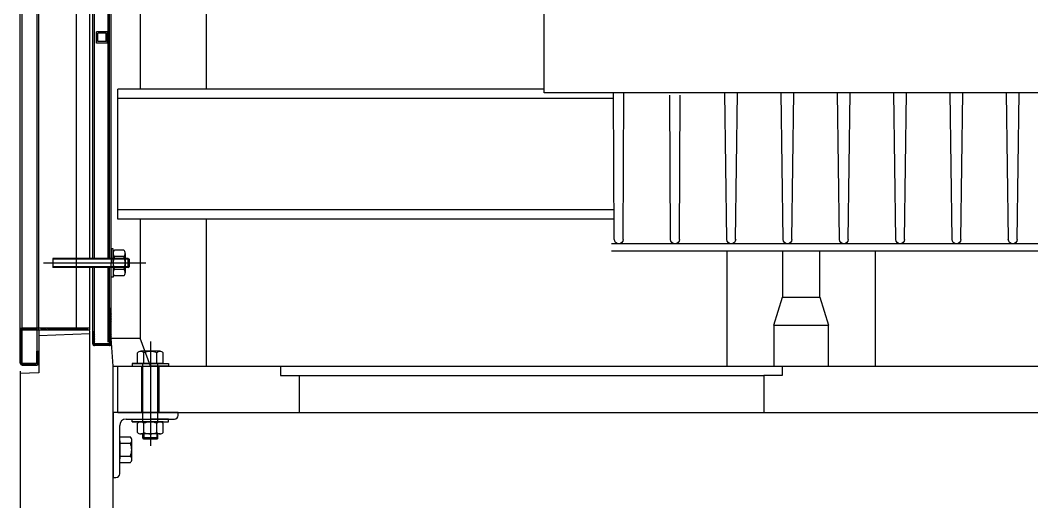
# Model space of a CAD drawing. Header units: millimetres. Extents: x -35961 to -35580, y 154458 to 154764.
# Drawn here: x -35906.196 to -35905.108, y 154633.698 to 154634.217 of the extents above; entities that cross this region are included whole.
import ezdxf

# ---------------------------------------------------------------- set-up
doc = ezdxf.new("R2010")
doc.units = ezdxf.units.MM
doc.header["$MEASUREMENT"] = 0
for name, color, linetype in [('AM_0', 7, 'ByBlock'), ('CONTORNO', 7, 'ByBlock'), ('COTAS', 7, 'ByBlock'), ('EJES', 7, 'ByBlock'), ('OLCULTA', 7, 'ByBlock'), ('REJILLA', 7, 'ByBlock'), ('TABIQUE', 7, 'ByBlock'), ('UPN-140', 7, 'ByBlock')]:
    doc.layers.add(name, color=color, linetype=linetype)

msp = doc.modelspace()

# ---------------------------------------------------------------- linework, layer by layer
at = {"layer": 'AM_0', "color": 7}
for p, q in [((-35905.6322, 154634.1391, 0), (-35905.6322, 154634.7985, 0)), ((-35904.2595, 154634.1391, 0), (-35905.6322, 154634.1391, 0)), ((-35905.5568, 154633.9809, 0), (-35905.5575, 154634.1391, 0)), ((-35905.5473, 154633.9809, 0), (-35905.5466, 154634.1391, 0)), ((-35905.4962, 154633.9809, 0), (-35905.4969, 154634.1364, 0)), ((-35905.4868, 154633.9809, 0), (-35905.486, 154634.1364, 0)), ((-35905.4356, 154633.9809, 0), (-35905.4377, 154634.1391, 0)), ((-35905.4262, 154633.9809, 0), (-35905.4241, 154634.1391, 0)), ((-35905.3751, 154633.9809, 0), (-35905.3772, 154634.1391, 0)), ((-35905.3656, 154633.9809, 0), (-35905.3635, 154634.1391, 0)), ((-35905.3145, 154633.9809, 0), (-35905.3166, 154634.1391, 0)), ((-35905.3051, 154633.9809, 0), (-35905.303, 154634.1391, 0)), ((-35905.2539, 154633.9809, 0), (-35905.256, 154634.1391, 0)), ((-35905.2445, 154633.9809, 0), (-35905.2424, 154634.1391, 0)), ((-35905.1934, 154633.9809, 0), (-35905.1955, 154634.1391, 0)), ((-35905.184, 154633.9809, 0), (-35905.1819, 154634.1391, 0)), ((-35905.1328, 154633.9809, 0), (-35905.1349, 154634.1391, 0)), ((-35905.1234, 154633.9809, 0), (-35905.1213, 154634.1391, 0)), ((-35905.3765, 154633.9762, 0), (-35905.5597, 154633.9762, 0)), ((-35904.5286, 154633.9762, 0), (-35905.3765, 154633.9762, 0)), ((-35905.3765, 154633.9682, 0), (-35905.5597, 154633.9682, 0)), ((-35904.3305, 154633.9682, 0), (-35905.3765, 154633.9682, 0))]:
    msp.add_line(p, q, dxfattribs=at)
at = {"layer": 'AM_0', "color": 7, "extrusion": (0, 0, -1)}
for centre in [(35905.552, 154633.9809, 0), (35905.4915, 154633.9809, 0), (35905.4309, 154633.9809, 0), (35905.3704, 154633.9809, 0), (35905.3098, 154633.9809, 0), (35905.2492, 154633.9809, 0), (35905.1887, 154633.9809, 0), (35905.1281, 154633.9809, 0)]:
    msp.add_arc(centre, 0.00471, 180, 0, dxfattribs=at)
at = {"layer": 'CONTORNO'}
for p, q in [((-35906.0667, 154634.1428, 0), (-35906.0667, 154634.7948, 0)), ((-35905.9958, 154634.7948, 0), (-35905.9958, 154634.1428, 0)), ((-35906.0667, 154633.8738, 0), (-35906.0667, 154634.0028, 0)), ((-35905.9958, 154634.0028, 0), (-35905.9958, 154633.8438, 0)), ((-35905.4358, 154633.9682, 0), (-35905.4358, 154633.8438, 0)), ((-35905.3758, 154633.9682, 0), (-35905.3758, 154633.9188, 0)), ((-35905.3358, 154633.9188, 0), (-35905.3358, 154633.9682, 0)), ((-35905.2758, 154633.8438, 0), (-35905.2758, 154633.9682, 0)), ((-35905.3852, 154633.8888, 0), (-35905.3758, 154633.9188, 0)), ((-35905.3758, 154633.9188, 0), (-35905.3358, 154633.9188, 0)), ((-35905.3358, 154633.9188, 0), (-35905.3264, 154633.8888, 0)), ((-35905.3852, 154633.8888, 0), (-35905.3264, 154633.8888, 0)), ((-35905.3852, 154633.8888, 0), (-35905.3852, 154633.8438, 0)), ((-35905.3264, 154633.8438, 0), (-35905.3264, 154633.8888, 0)), ((-35906.121, 154633.8793, 0), (-35906.176, 154633.8773, 0)), ((-35906.176, 154633.8773, 0), (-35906.176, 154633.8373, 0)), ((-35906.121, 154630.4945, 0), (-35906.121, 154633.8825, 0)), ((-35906.0981, 154633.8745, 0), (-35906.0669, 154633.8745, 0)), ((-35906.096, 154633.8445, 0), (-35906.0981, 154633.8745, 0)), ((-35906.056, 154633.8445, 0), (-35906.0669, 154633.8745, 0)), ((-35906.096, 154630.4945, 0), (-35906.096, 154633.8445, 0)), ((-35906.096, 154633.8445, 0), (-35906.056, 154633.8445, 0)), ((-35906.196, 154633.8392, 0), (-35906.196, 154630.3245, 0)), ((-35906.176, 154633.8373, 0), (-35906.196, 154633.8366, 0))]:
    msp.add_line(p, q, dxfattribs=at)
at = {"layer": 'COTAS'}
for p, q in [((-35906.0698, 154633.8475, 0), (-35906.0698, 154633.859, 0)), ((-35906.0456, 154633.8605, 0), (-35906.0664, 154633.8605, 0)), ((-35906.0629, 154633.8475, 0), (-35906.0629, 154633.859, 0)), ((-35906.0491, 154633.8475, 0), (-35906.0491, 154633.859, 0)), ((-35906.0421, 154633.8475, 0), (-35906.0421, 154633.859, 0)), ((-35906.0421, 154633.8475, 0), (-35906.0698, 154633.8475, 0)), ((-35906.096, 154633.7945, 0), (-35906.096, 154633.7245, 0)), ((-35906.026, 154633.7945, 0), (-35906.096, 154633.7945, 0)), ((-35906.082, 154633.7875, 0), (-35906.03, 154633.7875, 0)), ((-35906.026, 154633.7915, 0), (-35906.026, 154633.7945, 0)), ((-35906.089, 154633.7285, 0), (-35906.089, 154633.7805, 0)), ((-35906.0421, 154633.7845, 0), (-35906.0698, 154633.7845, 0)), ((-35906.0421, 154633.7845, 0), (-35906.0698, 154633.7845, 0)), ((-35906.0698, 154633.773, 0), (-35906.0698, 154633.783, 0)), ((-35906.0456, 154633.7845, 0), (-35906.0664, 154633.7845, 0)), ((-35906.0629, 154633.773, 0), (-35906.0629, 154633.783, 0)), ((-35906.0491, 154633.773, 0), (-35906.0491, 154633.783, 0)), ((-35906.0421, 154633.773, 0), (-35906.0421, 154633.783, 0)), ((-35906.089, 154633.7683, 0), (-35906.0775, 154633.7683, 0)), ((-35906.089, 154633.7406, 0), (-35906.089, 154633.7683, 0)), ((-35906.076, 154633.7441, 0), (-35906.076, 154633.7648, 0)), ((-35906.0456, 154633.7715, 0), (-35906.0664, 154633.7715, 0)), ((-35906.064, 154633.7671, 0), (-35906.064, 154633.7715, 0)), ((-35906.048, 154633.7671, 0), (-35906.064, 154633.7671, 0)), ((-35906.0629, 154633.766, 0), (-35906.064, 154633.7671, 0)), ((-35906.0629, 154633.773, 0), (-35906.0629, 154633.766, 0)), ((-35906.0491, 154633.766, 0), (-35906.0629, 154633.766, 0)), ((-35906.0491, 154633.773, 0), (-35906.0491, 154633.766, 0)), ((-35906.048, 154633.7671, 0), (-35906.0491, 154633.766, 0)), ((-35906.048, 154633.7671, 0), (-35906.048, 154633.7715, 0)), ((-35906.089, 154633.7641, 0), (-35906.089, 154633.7448, 0)), ((-35906.089, 154633.7614, 0), (-35906.0775, 154633.7614, 0)), ((-35906.089, 154633.7475, 0), (-35906.0775, 154633.7475, 0)), ((-35906.089, 154633.7406, 0), (-35906.0775, 154633.7406, 0)), ((-35906.096, 154633.7245, 0), (-35906.093, 154633.7245, 0))]:
    msp.add_line(p, q, dxfattribs=at)
for centre, radius, start, end in [((-35906.0664, 154633.8557, 0), 0.00475, 43.1542, 136.8458), ((-35906.056, 154633.8437, 0), 0.0167, 65.5563, 114.4437), ((-35906.0456, 154633.8557, 0), 0.00475, 43.1542, 136.8458), ((-35906.082, 154633.7805, 0), 0.007, 90, 180), ((-35906.03, 154633.7915, 0), 0.004, 270, 0), ((-35906.0664, 154633.7797, 0), 0.00475, 43.1542, 136.8458), ((-35906.056, 154633.7677, 0), 0.0167, 65.5563, 114.4437), ((-35906.0456, 154633.7797, 0), 0.00475, 43.1542, 136.8458), ((-35906.0807, 154633.7648, 0), 0.00475, 313.1542, 46.8458), ((-35906.0664, 154633.7762, 0), 0.00475, 223.1542, 316.8458), ((-35906.056, 154633.7882, 0), 0.0167, 245.5563, 294.4437), ((-35906.0456, 154633.7762, 0), 0.00475, 223.1542, 316.8458), ((-35906.0927, 154633.7545, 0), 0.0167, 335.5563, 24.4437), ((-35906.0807, 154633.7441, 0), 0.00475, 313.1542, 46.8458), ((-35906.093, 154633.7285, 0), 0.004, 270, 0)]:
    msp.add_arc(centre, radius, start, end, dxfattribs=at)
at = {"layer": 'EJES'}
for p, q in [((-35906.056, 154633.8709, 0), (-35906.056, 154633.7588, 0)), ((-35906.0698, 154633.8475, 0), (-35906.0757, 154633.8475, 0)), ((-35906.0757, 154633.8475, 0), (-35906.0757, 154633.8445, 0)), ((-35906.0757, 154633.8475, 0), (-35906.0363, 154633.8475, 0)), ((-35906.0757, 154633.8445, 0), (-35906.056, 154633.8445, 0)), ((-35906.0363, 154633.8445, 0), (-35906.056, 154633.8445, 0)), ((-35906.0421, 154633.8475, 0), (-35906.0363, 154633.8475, 0)), ((-35906.0363, 154633.8475, 0), (-35906.0363, 154633.8445, 0)), ((-35906.0757, 154633.7845, 0), (-35906.0757, 154633.7875, 0)), ((-35906.0757, 154633.7875, 0), (-35906.056, 154633.7875, 0)), ((-35906.0363, 154633.7875, 0), (-35906.056, 154633.7875, 0)), ((-35906.0363, 154633.7845, 0), (-35906.0363, 154633.7875, 0)), ((-35906.0757, 154633.7845, 0), (-35906.0363, 154633.7845, 0)), ((-35906.0698, 154633.7845, 0), (-35906.0757, 154633.7845, 0)), ((-35906.0421, 154633.7845, 0), (-35906.0363, 154633.7845, 0))]:
    msp.add_line(p, q, dxfattribs=at)
at = {"layer": 'OLCULTA'}
for p, q in [((-35906.0655, 154633.8445, 0), (-35906.0655, 154633.7945, 0)), ((-35906.0645, 154633.8445, 0), (-35906.0645, 154633.7945, 0)), ((-35906.064, 154633.7845, 0), (-35906.064, 154633.8475, 0)), ((-35906.048, 154633.7845, 0), (-35906.048, 154633.8475, 0)), ((-35906.0475, 154633.7945, 0), (-35906.0475, 154633.8445, 0)), ((-35906.0465, 154633.7945, 0), (-35906.0465, 154633.8445, 0))]:
    msp.add_line(p, q, dxfattribs=at)
at = {"layer": 'REJILLA', "color": 5}
for p, q in [((-35906.194, 154633.8836, 0), (-35906.194, 154635.0816, 0)), ((-35906.178, 154635.0816, 0), (-35906.178, 154633.8836, 0)), ((-35906.196, 154633.8836, 0), (-35906.196, 154635.0796, 0)), ((-35906.176, 154633.8836, 0), (-35906.176, 154635.0796, 0)), ((-35906.1355, 154633.8856, 0), (-35906.1355, 154635.0436, 0)), ((-35906.1015, 154633.9606, 0), (-35906.1015, 154634.5006, 0)), ((-35906.1, 154633.9606, 0), (-35906.1, 154634.5006, 0)), ((-35906.098, 154633.9606, 0), (-35906.098, 154634.5006, 0)), ((-35906.121, 154633.9606, 0), (-35906.121, 154634.4586, 0)), ((-35906.118, 154633.9606, 0), (-35906.118, 154634.4586, 0)), ((-35906.116, 154633.9606, 0), (-35906.116, 154634.4586, 0)), ((-35906.114, 154634.1926, 0), (-35906.114, 154634.2046, 0)), ((-35906.102, 154634.2046, 0), (-35906.114, 154634.2046, 0)), ((-35906.1125, 154634.1941, 0), (-35906.1125, 154634.2031, 0)), ((-35906.1035, 154634.2031, 0), (-35906.1125, 154634.2031, 0)), ((-35906.1035, 154634.1941, 0), (-35906.1035, 154634.2031, 0)), ((-35906.102, 154634.1926, 0), (-35906.102, 154634.2046, 0)), ((-35906.102, 154634.1926, 0), (-35906.114, 154634.1926, 0)), ((-35906.1035, 154634.1941, 0), (-35906.1125, 154634.1941, 0)), ((-35906.161, 154633.9606, 0), (-35906.161, 154633.9506, 0)), ((-35906.0799, 154633.9606, 0), (-35906.161, 154633.9606, 0)), ((-35906.0799, 154633.9606, 0), (-35906.0799, 154633.9506, 0)), ((-35906.0799, 154633.9506, 0), (-35906.0799, 154633.9606, 0)), ((-35906.0799, 154633.9606, 0), (-35906.0789, 154633.9596, 0)), ((-35906.061, 154633.9556, 0), (-35906.171, 154633.9556, 0)), ((-35906.0789, 154633.9596, 0), (-35906.161, 154633.9596, 0)), ((-35906.0789, 154633.9516, 0), (-35906.161, 154633.9516, 0)), ((-35906.0799, 154633.9506, 0), (-35906.161, 154633.9506, 0)), ((-35906.121, 154633.8836, 0), (-35906.121, 154633.9506, 0)), ((-35906.118, 154633.8686, 0), (-35906.118, 154633.9506, 0)), ((-35906.116, 154633.8691, 0), (-35906.116, 154633.9506, 0)), ((-35906.1015, 154633.8706, 0), (-35906.1015, 154633.9506, 0)), ((-35906.1, 154633.9066, 0), (-35906.1, 154633.9506, 0)), ((-35906.098, 154633.8686, 0), (-35906.098, 154633.9506, 0)), ((-35906.0799, 154633.9506, 0), (-35906.0789, 154633.9516, 0)), ((-35906.0789, 154633.9596, 0), (-35906.0789, 154633.9516, 0)), ((-35906.0984, 154633.9066, 0), (-35906.1, 154633.9051, 0)), ((-35906.1, 154633.8691, 0), (-35906.1, 154633.9066, 0)), ((-35906.098, 154633.9066, 0), (-35906.1, 154633.9066, 0)), ((-35906.098, 154633.9053, 0), (-35906.1, 154633.9033, 0)), ((-35906.098, 154633.9035, 0), (-35906.1, 154633.9015, 0)), ((-35906.098, 154633.9018, 0), (-35906.1, 154633.8998, 0)), ((-35906.098, 154633.9, 0), (-35906.1, 154633.898, 0)), ((-35906.098, 154633.8982, 0), (-35906.1, 154633.8962, 0)), ((-35906.098, 154633.8965, 0), (-35906.1, 154633.8945, 0)), ((-35906.1937, 154633.8836, 0), (-35906.1953, 154633.8852, 0)), ((-35906.194, 154633.8856, 0), (-35906.121, 154633.8856, 0)), ((-35906.192, 154633.8836, 0), (-35906.194, 154633.8856, 0)), ((-35906.1902, 154633.8836, 0), (-35906.1922, 154633.8856, 0)), ((-35906.1884, 154633.8836, 0), (-35906.1904, 154633.8856, 0)), ((-35906.1867, 154633.8836, 0), (-35906.1887, 154633.8856, 0)), ((-35906.1849, 154633.8836, 0), (-35906.1869, 154633.8856, 0)), ((-35906.1831, 154633.8836, 0), (-35906.1851, 154633.8856, 0)), ((-35906.1814, 154633.8836, 0), (-35906.1834, 154633.8856, 0)), ((-35906.1796, 154633.8836, 0), (-35906.1816, 154633.8856, 0)), ((-35906.1778, 154633.8836, 0), (-35906.1798, 154633.8856, 0)), ((-35906.1725, 154633.8836, 0), (-35906.1745, 154633.8856, 0)), ((-35906.1707, 154633.8836, 0), (-35906.1727, 154633.8856, 0)), ((-35906.169, 154633.8836, 0), (-35906.171, 154633.8856, 0)), ((-35906.1672, 154633.8836, 0), (-35906.1692, 154633.8856, 0)), ((-35906.1654, 154633.8836, 0), (-35906.1674, 154633.8856, 0)), ((-35906.1637, 154633.8836, 0), (-35906.1657, 154633.8856, 0)), ((-35906.1619, 154633.8836, 0), (-35906.1639, 154633.8856, 0)), ((-35906.1601, 154633.8836, 0), (-35906.1621, 154633.8856, 0)), ((-35906.1584, 154633.8836, 0), (-35906.1604, 154633.8856, 0)), ((-35906.1566, 154633.8836, 0), (-35906.1586, 154633.8856, 0)), ((-35906.1548, 154633.8836, 0), (-35906.1568, 154633.8856, 0)), ((-35906.1531, 154633.8836, 0), (-35906.1551, 154633.8856, 0)), ((-35906.1513, 154633.8836, 0), (-35906.1533, 154633.8856, 0)), ((-35906.1495, 154633.8836, 0), (-35906.1515, 154633.8856, 0)), ((-35906.1478, 154633.8836, 0), (-35906.1498, 154633.8856, 0)), ((-35906.146, 154633.8836, 0), (-35906.148, 154633.8856, 0)), ((-35906.1442, 154633.8836, 0), (-35906.1462, 154633.8856, 0)), ((-35906.1425, 154633.8836, 0), (-35906.1445, 154633.8856, 0)), ((-35906.1407, 154633.8836, 0), (-35906.1427, 154633.8856, 0)), ((-35906.1389, 154633.8836, 0), (-35906.1409, 154633.8856, 0)), ((-35906.1372, 154633.8836, 0), (-35906.1392, 154633.8856, 0)), ((-35906.1354, 154633.8836, 0), (-35906.1374, 154633.8856, 0)), ((-35906.1336, 154633.8836, 0), (-35906.1356, 154633.8856, 0)), ((-35906.1319, 154633.8836, 0), (-35906.1339, 154633.8856, 0)), ((-35906.1301, 154633.8836, 0), (-35906.1321, 154633.8856, 0)), ((-35906.1283, 154633.8836, 0), (-35906.1303, 154633.8856, 0)), ((-35906.1266, 154633.8836, 0), (-35906.1286, 154633.8856, 0)), ((-35906.1248, 154633.8836, 0), (-35906.1268, 154633.8856, 0)), ((-35906.123, 154633.8836, 0), (-35906.125, 154633.8856, 0)), ((-35906.121, 154633.8852, 0), (-35906.1215, 154633.8856, 0)), ((-35906.098, 154633.8947, 0), (-35906.1, 154633.8927, 0)), ((-35906.098, 154633.8929, 0), (-35906.1, 154633.8909, 0)), ((-35906.098, 154633.8912, 0), (-35906.1, 154633.8892, 0)), ((-35906.098, 154633.8894, 0), (-35906.1, 154633.8874, 0)), ((-35906.098, 154633.8876, 0), (-35906.1, 154633.8856, 0)), ((-35906.098, 154633.8859, 0), (-35906.1, 154633.8839, 0)), ((-35906.196, 154633.8476, 0), (-35906.196, 154633.8836, 0)), ((-35906.194, 154633.8804, 0), (-35906.196, 154633.8824, 0)), ((-35906.194, 154633.8786, 0), (-35906.196, 154633.8806, 0)), ((-35906.194, 154633.8768, 0), (-35906.196, 154633.8788, 0)), ((-35906.194, 154633.8751, 0), (-35906.196, 154633.8771, 0)), ((-35906.194, 154633.8733, 0), (-35906.196, 154633.8753, 0)), ((-35906.194, 154633.8715, 0), (-35906.196, 154633.8735, 0)), ((-35906.194, 154633.8821, 0), (-35906.1959, 154633.8841, 0)), ((-35906.194, 154633.8481, 0), (-35906.194, 154633.8831, 0)), ((-35906.1935, 154633.8836, 0), (-35906.121, 154633.8836, 0)), ((-35906.178, 154633.8836, 0), (-35906.178, 154633.8606, 0)), ((-35906.176, 154633.8836, 0), (-35906.176, 154633.8606, 0)), ((-35906.1164, 154633.8816, 0), (-35906.118, 154633.88, 0)), ((-35906.116, 154633.8816, 0), (-35906.118, 154633.8816, 0)), ((-35906.116, 154633.8802, 0), (-35906.118, 154633.8782, 0)), ((-35906.116, 154633.8785, 0), (-35906.118, 154633.8765, 0)), ((-35906.116, 154633.8767, 0), (-35906.118, 154633.8747, 0)), ((-35906.116, 154633.8749, 0), (-35906.118, 154633.8729, 0)), ((-35906.098, 154633.8841, 0), (-35906.1, 154633.8821, 0)), ((-35906.098, 154633.8823, 0), (-35906.1, 154633.8803, 0)), ((-35906.098, 154633.8805, 0), (-35906.1, 154633.8785, 0)), ((-35906.098, 154633.8788, 0), (-35906.1, 154633.8768, 0)), ((-35906.098, 154633.877, 0), (-35906.1, 154633.875, 0)), ((-35906.098, 154633.8752, 0), (-35906.1, 154633.8732, 0)), ((-35906.194, 154633.8698, 0), (-35906.196, 154633.8718, 0)), ((-35906.194, 154633.868, 0), (-35906.196, 154633.87, 0)), ((-35906.194, 154633.8662, 0), (-35906.196, 154633.8682, 0)), ((-35906.194, 154633.8645, 0), (-35906.196, 154633.8665, 0)), ((-35906.194, 154633.8627, 0), (-35906.196, 154633.8647, 0)), ((-35906.194, 154633.8609, 0), (-35906.196, 154633.8629, 0)), ((-35906.116, 154633.8732, 0), (-35906.118, 154633.8712, 0)), ((-35906.116, 154633.8714, 0), (-35906.118, 154633.8694, 0)), ((-35906.116, 154633.8696, 0), (-35906.1178, 154633.8678, 0)), ((-35906.1152, 154633.8686, 0), (-35906.117, 154633.8669, 0)), ((-35906.1, 154633.8666, 0), (-35906.116, 154633.8666, 0)), ((-35906.1005, 154633.8686, 0), (-35906.1155, 154633.8686, 0)), ((-35906.1134, 154633.8686, 0), (-35906.1154, 154633.8666, 0)), ((-35906.1117, 154633.8686, 0), (-35906.1137, 154633.8666, 0)), ((-35906.1099, 154633.8686, 0), (-35906.1119, 154633.8666, 0)), ((-35906.1081, 154633.8686, 0), (-35906.1101, 154633.8666, 0)), ((-35906.1064, 154633.8686, 0), (-35906.1084, 154633.8666, 0)), ((-35906.1046, 154633.8686, 0), (-35906.1066, 154633.8666, 0)), ((-35906.1028, 154633.8686, 0), (-35906.1048, 154633.8666, 0)), ((-35906.1011, 154633.8686, 0), (-35906.1031, 154633.8666, 0)), ((-35906.1, 154633.8711, 0), (-35906.102, 154633.8711, 0)), ((-35906.1, 154633.8706, 0), (-35906.102, 154633.8706, 0)), ((-35906.098, 154633.8699, 0), (-35906.1013, 154633.8666, 0)), ((-35906.098, 154633.8735, 0), (-35906.1, 154633.8715, 0)), ((-35906.098, 154633.8717, 0), (-35906.1, 154633.8697, 0)), ((-35906.0981, 154633.8681, 0), (-35906.0995, 154633.8667, 0)), ((-35906.194, 154633.8592, 0), (-35906.196, 154633.8612, 0)), ((-35906.194, 154633.8574, 0), (-35906.196, 154633.8594, 0)), ((-35906.194, 154633.8556, 0), (-35906.196, 154633.8576, 0)), ((-35906.194, 154633.8539, 0), (-35906.196, 154633.8559, 0)), ((-35906.194, 154633.8521, 0), (-35906.196, 154633.8541, 0)), ((-35906.194, 154633.8503, 0), (-35906.196, 154633.8523, 0)), ((-35906.178, 154633.8481, 0), (-35906.178, 154633.8606, 0)), ((-35906.178, 154633.8606, 0), (-35906.176, 154633.8606, 0)), ((-35906.176, 154633.8571, 0), (-35906.178, 154633.8591, 0)), ((-35906.176, 154633.8553, 0), (-35906.178, 154633.8573, 0)), ((-35906.176, 154633.8535, 0), (-35906.178, 154633.8555, 0)), ((-35906.176, 154633.8518, 0), (-35906.178, 154633.8538, 0)), ((-35906.176, 154633.85, 0), (-35906.178, 154633.852, 0)), ((-35906.176, 154633.8588, 0), (-35906.1778, 154633.8606, 0)), ((-35906.176, 154633.8476, 0), (-35906.176, 154633.8606, 0)), ((-35906.194, 154633.8485, 0), (-35906.196, 154633.8505, 0)), ((-35906.1929, 154633.8456, 0), (-35906.196, 154633.8488, 0)), ((-35906.1948, 154633.8458, 0), (-35906.1958, 154633.8469, 0)), ((-35906.194, 154633.8456, 0), (-35906.178, 154633.8456, 0)), ((-35906.1935, 154633.8476, 0), (-35906.1785, 154633.8476, 0)), ((-35906.1911, 154633.8456, 0), (-35906.1931, 154633.8476, 0)), ((-35906.1893, 154633.8456, 0), (-35906.1913, 154633.8476, 0)), ((-35906.1875, 154633.8456, 0), (-35906.1895, 154633.8476, 0)), ((-35906.1858, 154633.8456, 0), (-35906.1878, 154633.8476, 0)), ((-35906.184, 154633.8456, 0), (-35906.186, 154633.8476, 0)), ((-35906.1822, 154633.8456, 0), (-35906.1842, 154633.8476, 0)), ((-35906.1805, 154633.8456, 0), (-35906.1825, 154633.8476, 0)), ((-35906.1787, 154633.8456, 0), (-35906.1807, 154633.8476, 0)), ((-35906.1771, 154633.8458, 0), (-35906.1789, 154633.8476, 0)), ((-35906.176, 154633.8482, 0), (-35906.178, 154633.8502, 0)), ((-35906.1762, 154633.8467, 0), (-35906.178, 154633.8485, 0))]:
    msp.add_line(p, q, dxfattribs=at)
at = {"layer": 'REJILLA'}
for p, q in [((-35906.098, 154633.971, 0), (-35906.098, 154633.9556, 0)), ((-35906.096, 154633.971, 0), (-35906.098, 154633.971, 0)), ((-35906.096, 154633.9556, 0), (-35906.096, 154633.971, 0)), ((-35906.096, 154633.966, 0), (-35906.096, 154633.9452, 0)), ((-35906.096, 154633.966, 0), (-35906.096, 154633.9452, 0)), ((-35906.0845, 154633.9695, 0), (-35906.0945, 154633.9695, 0)), ((-35906.0845, 154633.9626, 0), (-35906.0945, 154633.9626, 0)), ((-35906.083, 154633.966, 0), (-35906.083, 154633.9452, 0)), ((-35906.098, 154633.9402, 0), (-35906.098, 154633.9556, 0)), ((-35906.096, 154633.9556, 0), (-35906.096, 154633.9402, 0)), ((-35906.096, 154633.9402, 0), (-35906.098, 154633.9402, 0)), ((-35906.0845, 154633.9487, 0), (-35906.0945, 154633.9487, 0)), ((-35906.0845, 154633.9418, 0), (-35906.0945, 154633.9418, 0))]:
    msp.add_line(p, q, dxfattribs=at)
at = {"layer": 'REJILLA', "color": 5}
for centre, radius, start, end in [((-35906.1005, 154634.2143, 0), 0.00025, 90, 270), ((-35906.1005, 154634.2143, 0), 0.00025, 270, 90), ((-35906.1005, 154634.2073, 0), 0.00025, 90, 270), ((-35906.1005, 154634.2003, 0), 0.00025, 90, 270), ((-35906.1005, 154634.2073, 0), 0.00025, 270, 90), ((-35906.1005, 154634.2003, 0), 0.00025, 270, 90), ((-35906.1005, 154634.1933, 0), 0.00025, 90, 270), ((-35906.1005, 154634.1933, 0), 0.00025, 270, 90), ((-35906.1005, 154634.1863, 0), 0.00025, 90, 270), ((-35906.1005, 154634.1791, 0), 0.00025, 90, 270), ((-35906.1005, 154634.1863, 0), 0.00025, 270, 90), ((-35906.1005, 154634.1791, 0), 0.00025, 270, 90), ((-35906.1005, 154634.1721, 0), 0.00025, 90, 270), ((-35906.1005, 154634.1721, 0), 0.00025, 270, 90), ((-35906.1005, 154634.1651, 0), 0.00025, 90, 270), ((-35906.1005, 154634.1581, 0), 0.00025, 90, 270), ((-35906.1005, 154634.1651, 0), 0.00025, 270, 90), ((-35906.1005, 154634.1581, 0), 0.00025, 270, 90), ((-35906.1005, 154634.1511, 0), 0.00025, 90, 270), ((-35906.1005, 154634.1511, 0), 0.00025, 270, 90), ((-35906.1005, 154634.1441, 0), 0.00025, 90, 270), ((-35906.1005, 154634.1371, 0), 0.00025, 90, 270), ((-35906.1005, 154634.1441, 0), 0.00025, 270, 90), ((-35906.1005, 154634.1371, 0), 0.00025, 270, 90), ((-35906.1005, 154634.1301, 0), 0.00025, 90, 270), ((-35906.1005, 154634.1301, 0), 0.00025, 270, 90), ((-35906.1005, 154634.1231, 0), 0.00025, 90, 270), ((-35906.1005, 154634.1161, 0), 0.00025, 90, 270), ((-35906.1005, 154634.1231, 0), 0.00025, 270, 90), ((-35906.1005, 154634.1161, 0), 0.00025, 270, 90), ((-35906.1005, 154634.1091, 0), 0.00025, 90, 270), ((-35906.1005, 154634.1021, 0), 0.00025, 90, 270), ((-35906.1005, 154634.1091, 0), 0.00025, 270, 90), ((-35906.1005, 154634.1021, 0), 0.00025, 270, 90), ((-35906.1005, 154634.0951, 0), 0.00025, 90, 270), ((-35906.1005, 154634.0951, 0), 0.00025, 270, 90), ((-35906.1005, 154634.0881, 0), 0.00025, 90, 270), ((-35906.1005, 154634.0811, 0), 0.00025, 90, 270), ((-35906.1005, 154634.0881, 0), 0.00025, 270, 90), ((-35906.1005, 154634.0811, 0), 0.00025, 270, 90), ((-35906.1005, 154634.0741, 0), 0.00025, 90, 270), ((-35906.1005, 154634.0741, 0), 0.00025, 270, 90), ((-35906.1005, 154634.0671, 0), 0.00025, 90, 270), ((-35906.1005, 154634.0601, 0), 0.00025, 90, 270), ((-35906.1005, 154634.0671, 0), 0.00025, 270, 90), ((-35906.1005, 154634.0601, 0), 0.00025, 270, 90), ((-35906.1005, 154634.0531, 0), 0.00025, 90, 270), ((-35906.1005, 154634.0531, 0), 0.00025, 270, 90), ((-35906.1005, 154634.0461, 0), 0.00025, 90, 270), ((-35906.1005, 154634.0391, 0), 0.00025, 90, 270), ((-35906.1005, 154634.0461, 0), 0.00025, 270, 90), ((-35906.1005, 154634.0391, 0), 0.00025, 270, 90), ((-35906.1005, 154634.0321, 0), 0.00025, 90, 270), ((-35906.1005, 154634.0321, 0), 0.00025, 270, 90), ((-35906.1005, 154634.0251, 0), 0.00025, 90, 270), ((-35906.1005, 154634.0181, 0), 0.00025, 90, 270), ((-35906.1005, 154634.0251, 0), 0.00025, 270, 90), ((-35906.1005, 154634.0181, 0), 0.00025, 270, 90), ((-35906.1005, 154634.0111, 0), 0.00025, 90, 270), ((-35906.1005, 154634.0041, 0), 0.00025, 90, 270), ((-35906.1005, 154634.0111, 0), 0.00025, 270, 90), ((-35906.1005, 154634.0041, 0), 0.00025, 270, 90), ((-35906.1005, 154633.9971, 0), 0.00025, 90, 270), ((-35906.1005, 154633.9971, 0), 0.00025, 270, 90), ((-35906.1005, 154633.9901, 0), 0.00025, 90, 270), ((-35906.1005, 154633.9831, 0), 0.00025, 90, 270), ((-35906.1005, 154633.9901, 0), 0.00025, 270, 90), ((-35906.1005, 154633.9831, 0), 0.00025, 270, 90), ((-35906.1005, 154633.9761, 0), 0.00025, 90, 270), ((-35906.1005, 154633.9761, 0), 0.00025, 270, 90), ((-35906.1005, 154633.9691, 0), 0.00025, 90, 270), ((-35906.1005, 154633.9621, 0), 0.00025, 90, 270), ((-35906.1005, 154633.9691, 0), 0.00025, 270, 90), ((-35906.1005, 154633.9621, 0), 0.00025, 270, 90), ((-35906.1005, 154633.9481, 0), 0.00025, 90, 270), ((-35906.1005, 154633.9411, 0), 0.00025, 90, 270), ((-35906.1005, 154633.9481, 0), 0.00025, 270, 90), ((-35906.1005, 154633.9411, 0), 0.00025, 270, 90), ((-35906.1005, 154633.9341, 0), 0.00025, 90, 270), ((-35906.1005, 154633.9341, 0), 0.00025, 270, 90), ((-35906.1005, 154633.9271, 0), 0.00025, 90, 270), ((-35906.1005, 154633.9201, 0), 0.00025, 90, 270), ((-35906.1005, 154633.9271, 0), 0.00025, 270, 90), ((-35906.1005, 154633.9201, 0), 0.00025, 270, 90), ((-35906.1005, 154633.9131, 0), 0.00025, 90, 270), ((-35906.1005, 154633.9061, 0), 0.00025, 90, 270), ((-35906.1005, 154633.9131, 0), 0.00025, 270, 90), ((-35906.1005, 154633.9061, 0), 0.00025, 270, 90), ((-35906.1005, 154633.8991, 0), 0.00025, 90, 270), ((-35906.1005, 154633.8991, 0), 0.00025, 270, 90), ((-35906.194, 154633.8836, 0), 0.002, 90, 180), ((-35906.1005, 154633.8921, 0), 0.00025, 90, 270), ((-35906.1005, 154633.8851, 0), 0.00025, 90, 270), ((-35906.1005, 154633.8921, 0), 0.00025, 270, 90), ((-35906.1005, 154633.8851, 0), 0.00025, 270, 90), ((-35906.1935, 154633.8831, 0), 0.0005, 90, 180), ((-35906.1005, 154633.8781, 0), 0.00025, 90, 270), ((-35906.1005, 154633.8781, 0), 0.00025, 270, 90), ((-35906.116, 154633.8686, 0), 0.002, 180, 270), ((-35906.1155, 154633.8691, 0), 0.0005, 180, 270), ((-35906.1005, 154633.8711, 0), 0.00025, 90, 270), ((-35906.1005, 154633.8711, 0), 0.00025, 270, 90), ((-35906.1005, 154633.8691, 0), 0.0005, 270, 0), ((-35906.1, 154633.8686, 0), 0.002, 270, 0), ((-35906.194, 154633.8476, 0), 0.002, 180, 270), ((-35906.1935, 154633.8481, 0), 0.0005, 180, 270), ((-35906.1785, 154633.8481, 0), 0.0005, 270, 0), ((-35906.178, 154633.8476, 0), 0.002, 270, 0)]:
    msp.add_arc(centre, radius, start, end, dxfattribs=at)
at = {"layer": 'REJILLA'}
for centre, radius, start, end in [((-35906.0913, 154633.966, 0), 0.00475, 133.1542, 226.8458), ((-35906.0793, 154633.9556, 0), 0.0167, 155.5563, 204.4437), ((-35906.0877, 154633.966, 0), 0.00475, 313.1542, 46.8458), ((-35906.0997, 154633.9556, 0), 0.0167, 335.5563, 24.4437), ((-35906.0913, 154633.9452, 0), 0.00475, 133.1542, 226.8458), ((-35906.0877, 154633.9452, 0), 0.00475, 313.1542, 46.8458)]:
    msp.add_arc(centre, radius, start, end, dxfattribs=at)
at = {"layer": 'TABIQUE'}
for p, q in [((-35906.091, 154633.8445, 0), (-35903.801, 154633.8445, 0)), ((-35906.091, 154633.7945, 0), (-35906.091, 154633.8445, 0)), ((-35905.916, 154633.8445, 0), (-35905.916, 154633.8345, 0)), ((-35905.376, 154633.8445, 0), (-35905.376, 154633.8345, 0)), ((-35905.916, 154633.8345, 0), (-35905.896, 154633.8345, 0)), ((-35905.896, 154633.8345, 0), (-35905.396, 154633.8345, 0)), ((-35905.896, 154633.8345, 0), (-35905.896, 154633.7945, 0)), ((-35905.376, 154633.8345, 0), (-35905.396, 154633.8345, 0)), ((-35905.396, 154633.8345, 0), (-35905.396, 154633.7945, 0)), ((-35906.091, 154633.7945, 0), (-35903.801, 154633.7945, 0))]:
    msp.add_line(p, q, dxfattribs=at)
at = {"layer": 'UPN-140'}
for p, q in [((-35905.6322, 154634.1428, 0), (-35906.0908, 154634.1428, 0)), ((-35906.0908, 154634.0028, 0), (-35906.0908, 154634.1428, 0)), ((-35905.5574, 154634.1327, 0), (-35906.0908, 154634.1327, 0)), ((-35905.5569, 154634.0128, 0), (-35906.0908, 154634.0128, 0)), ((-35905.5569, 154634.0028, 0), (-35906.0908, 154634.0028, 0))]:
    msp.add_line(p, q, dxfattribs=at)

doc.saveas('drawing.dxf')
